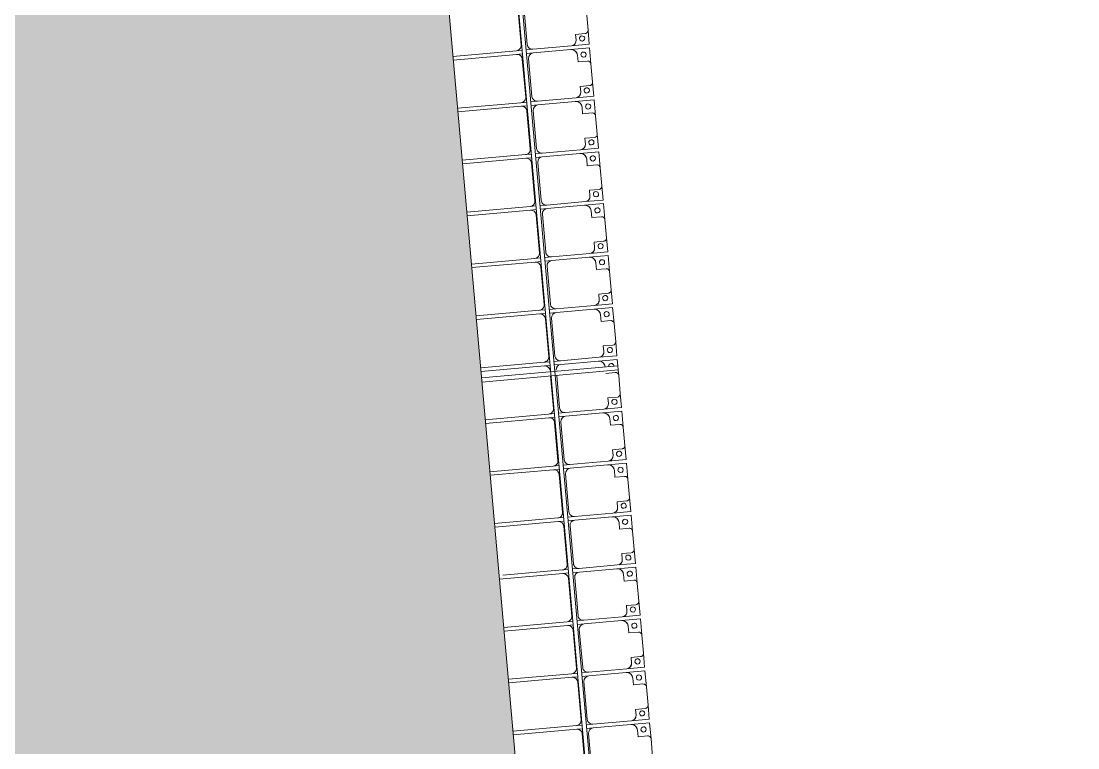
# Model space of a CAD drawing. Header units: millimetres. Extents: x -861324 to 439029, y -308065 to 694685.
# Drawn here: x -47413 to -37279, y 19296 to 26268 of the extents above; entities that cross this region are included whole.
import ezdxf

# ---------------------------------------------------------------- set-up
doc = ezdxf.new("R2010")
doc.units = ezdxf.units.MM
for name, color, linetype, lineweight in [('A-DETL-GENF', 92, 'Continuous', 9), ('A-DETL-THIN', 151, 'Continuous', 9), ('A-GENM', 13, 'Continuous', 9), ('S-BEAM', 12, 'Continuous', 9)]:
    doc.layers.add(name, color=color, linetype=linetype, lineweight=lineweight)

# ---------------------------------------------------------------- blocks, each defined once
blk = doc.blocks.new('Dầm C52 - Dầm C52-V99-BỐ TRÍ BÈ PIN HỒ BẢN MÒNG')
at = {"layer": 'S-BEAM', "color": 7}
for p, q in [((-87623, 20), (-39013, 20)), ((-39013, -20), (-87623, -20))]:
    blk.add_line(p, q, dxfattribs=at)
blk = doc.blocks.new('Dầm C52 - Hộp 40x60-15955-BỐ TRÍ BÈ PIN HỒ BẢN MÒNG')
at = {"layer": 'S-BEAM', "color": 7}
for p, q in [((18834, 20), (20146, 20)), ((20146, 20), (20146, -20)), ((20146, -20), (18834, -20))]:
    blk.add_line(p, q, dxfattribs=at)
blk = doc.blocks.new('Dải phao đi lại kèm đỡ invester - DẢI PHAO ĐI LẠI-17150-BỐ TRÍ BÈ PIN HỒ BẢN MÒNG')
at = {"layer": 'A-GENM', "color": 7}
for p, q in [((14588, 1312), (14412, 1312)), ((14618, 1190), (14618, 1282)), ((14882, 1282), (14882, 1190)), ((15088, 1312), (14912, 1312)), ((15118, 1190), (15118, 1282)), ((15382, 1282), (15382, 1190)), ((15588, 1312), (15412, 1312)), ((15618, 1190), (15618, 1282)), ((15882, 1282), (15882, 1190)), ((16088, 1312), (15912, 1312)), ((16118, 1190), (16118, 1282)), ((16382, 1282), (16382, 1190)), ((16588, 1312), (16412, 1312)), ((16618, 1190), (16618, 1282)), ((16882, 1282), (16882, 1190)), ((17088, 1312), (16912, 1312)), ((17118, 1190), (17118, 1282)), ((17382, 1282), (17382, 1190)), ((17588, 1312), (17412, 1312)), ((17618, 1190), (17618, 1282)), ((17882, 1282), (17882, 1190)), ((18088, 1312), (17912, 1312)), ((18118, 1190), (18118, 1282)), ((18382, 1282), (18382, 1190)), ((18588, 1312), (18412, 1312)), ((18618, 1190), (18618, 1282)), ((18882, 1282), (18882, 1190)), ((19088, 1312), (18912, 1312)), ((19118, 1190), (19118, 1282)), ((19382, 1282), (19382, 1190)), ((19588, 1312), (19412, 1312)), ((19618, 1190), (19618, 1282)), ((19882, 1282), (19882, 1190)), ((20088, 1312), (19912, 1312)), ((20118, 1190), (20118, 1282)), ((20382, 1282), (20382, 1190)), ((20588, 1312), (20412, 1312)), ((20618, 1190), (20618, 1282)), ((20882, 1282), (20882, 1190)), ((21088, 1312), (20912, 1312)), ((21118, 1190), (21118, 1282)), ((21382, 1282), (21382, 1190)), ((21588, 1312), (21412, 1312)), ((14673, 1190), (14618, 1190)), ((14723, 770), (14723, 1140)), ((14758, 1130), (14758, 770)), ((14882, 1190), (14818, 1190)), ((15173, 1190), (15118, 1190)), ((15223, 770), (15223, 1140)), ((15258, 1130), (15258, 770)), ((15382, 1190), (15318, 1190)), ((15673, 1190), (15618, 1190)), ((15723, 770), (15723, 1140)), ((15758, 1130), (15758, 770)), ((15882, 1190), (15818, 1190)), ((16173, 1190), (16118, 1190)), ((16223, 770), (16223, 1140)), ((16258, 1130), (16258, 770)), ((16382, 1190), (16318, 1190)), ((16673, 1190), (16618, 1190)), ((16723, 770), (16723, 1140)), ((16758, 1130), (16758, 770)), ((16882, 1190), (16818, 1190)), ((17173, 1190), (17118, 1190)), ((17223, 770), (17223, 1140)), ((17258, 1130), (17258, 770)), ((17382, 1190), (17318, 1190)), ((17673, 1190), (17618, 1190)), ((17723, 770), (17723, 1140)), ((17758, 1130), (17758, 770)), ((18173, 1190), (18118, 1190)), ((18223, 770), (18223, 1140)), ((18258, 1130), (18258, 770)), ((18382, 1190), (18318, 1190)), ((18673, 1190), (18618, 1190)), ((18723, 770), (18723, 1140)), ((18758, 1130), (18758, 770)), ((18882, 1190), (18818, 1190)), ((19173, 1190), (19118, 1190)), ((19223, 770), (19223, 1140)), ((19258, 1130), (19258, 770)), ((19382, 1190), (19318, 1190)), ((19673, 1190), (19618, 1190)), ((19723, 770), (19723, 1140)), ((19758, 1130), (19758, 770)), ((19882, 1190), (19818, 1190)), ((20173, 1190), (20118, 1190)), ((20223, 770), (20223, 1140)), ((20258, 1130), (20258, 770)), ((20382, 1190), (20318, 1190)), ((20673, 1190), (20618, 1190)), ((20723, 770), (20723, 1140)), ((20758, 1130), (20758, 770)), ((20882, 1190), (20818, 1190)), ((21173, 1190), (21118, 1190)), ((21223, 770), (21223, 1140)), ((21258, 1130), (21258, 770)), ((21382, 1190), (21318, 1190)), ((14308, 720), (14673, 720)), ((14723, 770), (14723, 705)), ((14758, 705), (14758, 770)), ((14808, 720), (15173, 720)), ((15223, 770), (15223, 705)), ((15258, 705), (15258, 770)), ((15308, 720), (15673, 720)), ((15723, 770), (15723, 705)), ((15758, 705), (15758, 770)), ((15808, 720), (16173, 720)), ((16223, 770), (16223, 705)), ((16258, 705), (16258, 770)), ((16308, 720), (16673, 720)), ((16723, 770), (16723, 705)), ((16758, 705), (16758, 770)), ((16808, 720), (17173, 720)), ((17223, 770), (17223, 705)), ((17258, 705), (17258, 770)), ((17308, 720), (17673, 720)), ((17723, 770), (17723, 705)), ((17758, 705), (17758, 770)), ((17860, 720), (18173, 720)), ((18223, 770), (18223, 705)), ((18258, 705), (18258, 770)), ((18308, 720), (18673, 720)), ((18723, 770), (18723, 705)), ((18758, 705), (18758, 770)), ((18808, 720), (19173, 720)), ((19223, 770), (19223, 705)), ((19258, 705), (19258, 770)), ((19308, 720), (19673, 720)), ((19723, 770), (19723, 705)), ((19758, 705), (19758, 770)), ((19808, 720), (20173, 720)), ((20223, 770), (20223, 705)), ((20258, 705), (20258, 770)), ((20308, 720), (20673, 720)), ((20723, 770), (20723, 705)), ((20758, 705), (20758, 770)), ((20808, 720), (21173, 720)), ((21223, 770), (21223, 705)), ((21258, 705), (21258, 770)), ((21308, 720), (21673, 720)), ((14673, 660), (14308, 660)), ((14723, 665), (14723, 610)), ((14723, 0), (14723, 610)), ((14758, 610), (14758, 665)), ((14758, 610), (14758, 0)), ((15173, 660), (14808, 660)), ((15223, 665), (15223, 610)), ((15223, 0), (15223, 610)), ((15258, 610), (15258, 665)), ((15258, 610), (15258, 0)), ((15673, 660), (15308, 660)), ((15723, 665), (15723, 610)), ((15723, 0), (15723, 610)), ((15758, 610), (15758, 665)), ((15758, 610), (15758, 0)), ((16173, 660), (15808, 660)), ((16223, 665), (16223, 610)), ((16223, 0), (16223, 610)), ((16258, 610), (16258, 665)), ((16258, 610), (16258, 0)), ((16673, 660), (16308, 660)), ((16723, 665), (16723, 610)), ((16723, 0), (16723, 610)), ((16758, 610), (16758, 665)), ((16758, 610), (16758, 0)), ((17173, 660), (16808, 660)), ((17223, 665), (17223, 610)), ((17223, 0), (17223, 610)), ((17258, 610), (17258, 665)), ((17258, 610), (17258, 0)), ((17673, 660), (17308, 660)), ((17723, 665), (17723, 610)), ((17723, 0), (17723, 610)), ((17758, 610), (17758, 665)), ((17758, 610), (17758, 0)), ((18173, 660), (17860, 660)), ((18223, 665), (18223, 610)), ((18223, 0), (18223, 610)), ((18258, 610), (18258, 665)), ((18258, 610), (18258, 0)), ((18673, 660), (18308, 660)), ((18723, 665), (18723, 610)), ((18723, 0), (18723, 610)), ((18758, 610), (18758, 665)), ((18758, 610), (18758, 0)), ((19173, 660), (18808, 660)), ((19223, 665), (19223, 610)), ((19223, 0), (19223, 610)), ((19258, 610), (19258, 665)), ((19258, 610), (19258, 0)), ((19673, 660), (19308, 660)), ((19723, 665), (19723, 610)), ((19723, 37), (19723, 610)), ((19758, 610), (19758, 665)), ((19758, 610), (19758, 0)), ((20173, 660), (19808, 660)), ((20223, 665), (20223, 610)), ((20223, 0), (20223, 610)), ((20258, 610), (20258, 665)), ((20258, 610), (20258, 0)), ((20673, 660), (20308, 660)), ((20723, 665), (20723, 610)), ((20723, 0), (20723, 610)), ((20758, 610), (20758, 665)), ((20758, 610), (20758, 0)), ((21173, 660), (20808, 660)), ((21223, 665), (21223, 610)), ((21223, 0), (21223, 610)), ((21258, 610), (21258, 665)), ((21258, 610), (21258, 0)), ((21673, 660), (21308, 660))]:
    blk.add_line(p, q, dxfattribs=at)
at = {"layer": 'A-GENM', "color": 9}
for p, q in [((14588, 1312), (14723, 1312)), ((14723, 1312), (14588, 1312)), ((14618, 1282), (14618, 1190)), ((14618, 1190), (14618, 1282)), ((14618, 1282), (14618, 1190)), ((14723, 1312), (14723, 1140)), ((14723, 1140), (14723, 1312)), ((14758, 1312), (14912, 1312)), ((14758, 1130), (14758, 1312)), ((14758, 1312), (14758, 1130)), ((14912, 1312), (14758, 1312)), ((14882, 1190), (14882, 1282)), ((14882, 1282), (14882, 1190)), ((14882, 1190), (14882, 1282)), ((15088, 1312), (15223, 1312)), ((15223, 1312), (15088, 1312)), ((15118, 1282), (15118, 1190)), ((15118, 1190), (15118, 1282)), ((15118, 1282), (15118, 1190)), ((15223, 1312), (15223, 1140)), ((15223, 1140), (15223, 1312)), ((15258, 1312), (15412, 1312)), ((15258, 1130), (15258, 1312)), ((15258, 1312), (15258, 1130)), ((15412, 1312), (15258, 1312)), ((15382, 1190), (15382, 1282)), ((15382, 1282), (15382, 1190)), ((15382, 1190), (15382, 1282)), ((15588, 1312), (15723, 1312)), ((15723, 1312), (15588, 1312)), ((15618, 1282), (15618, 1190)), ((15618, 1190), (15618, 1282)), ((15618, 1282), (15618, 1190)), ((15723, 1312), (15723, 1140)), ((15723, 1140), (15723, 1312)), ((15758, 1312), (15912, 1312)), ((15758, 1130), (15758, 1312)), ((15758, 1312), (15758, 1130)), ((15912, 1312), (15758, 1312)), ((15882, 1190), (15882, 1282)), ((15882, 1282), (15882, 1190)), ((15882, 1190), (15882, 1282)), ((16088, 1312), (16223, 1312)), ((16223, 1312), (16088, 1312)), ((16118, 1282), (16118, 1190)), ((16118, 1190), (16118, 1282)), ((16118, 1282), (16118, 1190)), ((16223, 1312), (16223, 1140)), ((16223, 1140), (16223, 1312)), ((16258, 1312), (16412, 1312)), ((16258, 1130), (16258, 1312)), ((16258, 1312), (16258, 1130)), ((16412, 1312), (16258, 1312)), ((16382, 1190), (16382, 1282)), ((16382, 1282), (16382, 1190)), ((16382, 1190), (16382, 1282)), ((16588, 1312), (16723, 1312)), ((16723, 1312), (16588, 1312)), ((16618, 1282), (16618, 1190)), ((16618, 1190), (16618, 1282)), ((16618, 1282), (16618, 1190)), ((16723, 1312), (16723, 1140)), ((16723, 1140), (16723, 1312)), ((16758, 1312), (16912, 1312)), ((16758, 1130), (16758, 1312)), ((16758, 1312), (16758, 1130)), ((16912, 1312), (16758, 1312)), ((16882, 1190), (16882, 1282)), ((16882, 1282), (16882, 1190)), ((16882, 1190), (16882, 1282)), ((17088, 1312), (17223, 1312)), ((17223, 1312), (17088, 1312)), ((17118, 1282), (17118, 1190)), ((17118, 1190), (17118, 1282)), ((17118, 1282), (17118, 1190)), ((17223, 1312), (17223, 1140)), ((17223, 1140), (17223, 1312)), ((17258, 1312), (17412, 1312)), ((17258, 1130), (17258, 1312)), ((17258, 1312), (17258, 1130)), ((17412, 1312), (17258, 1312)), ((17382, 1190), (17382, 1282)), ((17382, 1282), (17382, 1190)), ((17382, 1190), (17382, 1282)), ((17588, 1312), (17723, 1312)), ((17723, 1312), (17588, 1312)), ((17618, 1282), (17618, 1190)), ((17618, 1190), (17618, 1282)), ((17618, 1282), (17618, 1190)), ((17723, 1312), (17723, 1140)), ((17723, 1140), (17723, 1312)), ((17758, 1312), (17820, 1312)), ((17758, 1130), (17758, 1312)), ((17758, 1312), (17758, 1130)), ((17820, 1312), (17758, 1312)), ((17860, 1312), (17912, 1312)), ((17912, 1312), (17860, 1312)), ((17882, 1190), (17882, 1282)), ((17882, 1282), (17882, 1190)), ((17882, 1190), (17882, 1282)), ((18088, 1312), (18223, 1312)), ((18223, 1312), (18088, 1312)), ((18118, 1282), (18118, 1190)), ((18118, 1190), (18118, 1282)), ((18118, 1282), (18118, 1190)), ((18223, 1312), (18223, 1140)), ((18223, 1140), (18223, 1312)), ((18258, 1312), (18412, 1312)), ((18258, 1130), (18258, 1312)), ((18258, 1312), (18258, 1130)), ((18412, 1312), (18258, 1312)), ((18382, 1190), (18382, 1282)), ((18382, 1282), (18382, 1190)), ((18382, 1190), (18382, 1282)), ((18588, 1312), (18723, 1312)), ((18723, 1312), (18588, 1312)), ((18618, 1282), (18618, 1190)), ((18618, 1190), (18618, 1282)), ((18618, 1282), (18618, 1190)), ((18723, 1312), (18723, 1140)), ((18723, 1140), (18723, 1312)), ((18758, 1312), (18912, 1312)), ((18758, 1130), (18758, 1312)), ((18758, 1312), (18758, 1130)), ((18912, 1312), (18758, 1312)), ((18882, 1190), (18882, 1282)), ((18882, 1282), (18882, 1190)), ((18882, 1190), (18882, 1282)), ((19088, 1312), (19223, 1312)), ((19223, 1312), (19088, 1312)), ((19118, 1282), (19118, 1190)), ((19118, 1190), (19118, 1282)), ((19118, 1282), (19118, 1190)), ((19223, 1312), (19223, 1140)), ((19223, 1140), (19223, 1312)), ((19258, 1312), (19412, 1312)), ((19258, 1130), (19258, 1312)), ((19258, 1312), (19258, 1130)), ((19412, 1312), (19258, 1312)), ((19382, 1190), (19382, 1282)), ((19382, 1282), (19382, 1190)), ((19382, 1190), (19382, 1282)), ((19588, 1312), (19723, 1312)), ((19723, 1312), (19588, 1312)), ((19618, 1282), (19618, 1190)), ((19618, 1190), (19618, 1282)), ((19618, 1282), (19618, 1190)), ((19723, 1312), (19723, 1140)), ((19723, 1140), (19723, 1312)), ((19758, 1312), (19912, 1312)), ((19758, 1130), (19758, 1312)), ((19758, 1312), (19758, 1130)), ((19912, 1312), (19758, 1312)), ((19882, 1190), (19882, 1282)), ((19882, 1282), (19882, 1190)), ((19882, 1190), (19882, 1282)), ((20088, 1312), (20223, 1312)), ((20223, 1312), (20088, 1312)), ((20118, 1282), (20118, 1190)), ((20118, 1190), (20118, 1282)), ((20118, 1282), (20118, 1190)), ((20223, 1312), (20223, 1140)), ((20223, 1140), (20223, 1312)), ((20258, 1312), (20412, 1312)), ((20258, 1130), (20258, 1312)), ((20258, 1312), (20258, 1130)), ((20412, 1312), (20258, 1312)), ((20382, 1190), (20382, 1282)), ((20382, 1282), (20382, 1190)), ((20382, 1190), (20382, 1282)), ((20588, 1312), (20723, 1312)), ((20723, 1312), (20588, 1312)), ((20618, 1282), (20618, 1190)), ((20618, 1190), (20618, 1282)), ((20618, 1282), (20618, 1190)), ((20723, 1312), (20723, 1140)), ((20723, 1140), (20723, 1312)), ((20758, 1312), (20912, 1312)), ((20758, 1130), (20758, 1312)), ((20758, 1312), (20758, 1130)), ((20912, 1312), (20758, 1312)), ((20882, 1190), (20882, 1282)), ((20882, 1282), (20882, 1190)), ((20882, 1190), (20882, 1282)), ((21088, 1312), (21223, 1312)), ((21223, 1312), (21088, 1312)), ((21118, 1282), (21118, 1190)), ((21118, 1190), (21118, 1282)), ((21118, 1282), (21118, 1190)), ((21223, 1312), (21223, 1140)), ((21223, 1140), (21223, 1312)), ((21258, 1312), (21412, 1312)), ((21258, 1130), (21258, 1312)), ((21258, 1312), (21258, 1130)), ((21412, 1312), (21258, 1312)), ((21382, 1190), (21382, 1282)), ((21382, 1282), (21382, 1190)), ((21382, 1190), (21382, 1282)), ((14618, 1190), (14673, 1190)), ((14673, 1190), (14618, 1190)), ((14618, 1190), (14673, 1190)), ((14818, 1190), (14882, 1190)), ((14882, 1190), (14818, 1190)), ((14818, 1190), (14882, 1190)), ((15118, 1190), (15173, 1190)), ((15173, 1190), (15118, 1190)), ((15118, 1190), (15173, 1190)), ((15318, 1190), (15382, 1190)), ((15382, 1190), (15318, 1190)), ((15318, 1190), (15382, 1190)), ((15618, 1190), (15673, 1190)), ((15673, 1190), (15618, 1190)), ((15618, 1190), (15673, 1190)), ((15818, 1190), (15882, 1190)), ((15882, 1190), (15818, 1190)), ((15818, 1190), (15882, 1190)), ((16118, 1190), (16173, 1190)), ((16173, 1190), (16118, 1190)), ((16118, 1190), (16173, 1190)), ((16318, 1190), (16382, 1190)), ((16382, 1190), (16318, 1190)), ((16318, 1190), (16382, 1190)), ((16618, 1190), (16673, 1190)), ((16673, 1190), (16618, 1190)), ((16618, 1190), (16673, 1190)), ((16818, 1190), (16882, 1190)), ((16882, 1190), (16818, 1190)), ((16818, 1190), (16882, 1190)), ((17118, 1190), (17173, 1190)), ((17173, 1190), (17118, 1190)), ((17118, 1190), (17173, 1190)), ((17318, 1190), (17382, 1190)), ((17382, 1190), (17318, 1190)), ((17318, 1190), (17382, 1190)), ((17618, 1190), (17673, 1190)), ((17673, 1190), (17618, 1190)), ((17618, 1190), (17673, 1190)), ((18118, 1190), (18173, 1190)), ((18173, 1190), (18118, 1190)), ((18118, 1190), (18173, 1190)), ((18318, 1190), (18382, 1190)), ((18382, 1190), (18318, 1190)), ((18318, 1190), (18382, 1190)), ((18618, 1190), (18673, 1190)), ((18673, 1190), (18618, 1190)), ((18618, 1190), (18673, 1190)), ((18818, 1190), (18882, 1190)), ((18882, 1190), (18818, 1190)), ((18818, 1190), (18882, 1190)), ((19118, 1190), (19173, 1190)), ((19173, 1190), (19118, 1190)), ((19118, 1190), (19173, 1190)), ((19318, 1190), (19382, 1190)), ((19382, 1190), (19318, 1190)), ((19318, 1190), (19382, 1190)), ((19618, 1190), (19673, 1190)), ((19673, 1190), (19618, 1190)), ((19618, 1190), (19673, 1190)), ((19818, 1190), (19882, 1190)), ((19882, 1190), (19818, 1190)), ((19818, 1190), (19882, 1190)), ((20118, 1190), (20173, 1190)), ((20173, 1190), (20118, 1190)), ((20118, 1190), (20173, 1190)), ((20318, 1190), (20382, 1190)), ((20382, 1190), (20318, 1190)), ((20318, 1190), (20382, 1190)), ((20618, 1190), (20673, 1190)), ((20673, 1190), (20618, 1190)), ((20618, 1190), (20673, 1190)), ((20818, 1190), (20882, 1190)), ((20882, 1190), (20818, 1190)), ((20818, 1190), (20882, 1190)), ((21118, 1190), (21173, 1190)), ((21173, 1190), (21118, 1190)), ((21118, 1190), (21173, 1190)), ((21318, 1190), (21382, 1190)), ((21382, 1190), (21318, 1190)), ((21318, 1190), (21382, 1190)), ((14723, 770), (14723, 705)), ((14758, 705), (14758, 770)), ((15223, 770), (15223, 705)), ((15258, 705), (15258, 770)), ((15723, 770), (15723, 705)), ((15758, 705), (15758, 770)), ((16223, 770), (16223, 705)), ((16258, 705), (16258, 770)), ((16723, 770), (16723, 705)), ((16758, 705), (16758, 770)), ((17223, 770), (17223, 705)), ((17258, 705), (17258, 770)), ((17723, 770), (17723, 705)), ((17758, 705), (17758, 770)), ((18223, 770), (18223, 705)), ((18258, 705), (18258, 770)), ((18723, 770), (18723, 705)), ((18758, 705), (18758, 770)), ((19223, 770), (19223, 705)), ((19258, 705), (19258, 770)), ((19723, 770), (19723, 705)), ((19758, 705), (19758, 770)), ((20223, 770), (20223, 705)), ((20258, 705), (20258, 770)), ((20723, 770), (20723, 705)), ((20758, 705), (20758, 770)), ((21223, 770), (21223, 705)), ((21258, 705), (21258, 770)), ((14723, 665), (14723, 610)), ((14758, 610), (14758, 665)), ((15223, 665), (15223, 610)), ((15258, 610), (15258, 665)), ((15723, 665), (15723, 610)), ((15758, 610), (15758, 665)), ((16223, 665), (16223, 610)), ((16258, 610), (16258, 665)), ((16723, 665), (16723, 610)), ((16758, 610), (16758, 665)), ((17223, 665), (17223, 610)), ((17258, 610), (17258, 665)), ((17723, 665), (17723, 610)), ((17758, 610), (17758, 665)), ((18223, 665), (18223, 610)), ((18258, 610), (18258, 665)), ((18723, 665), (18723, 610)), ((18758, 610), (18758, 665)), ((19223, 665), (19223, 610)), ((19258, 610), (19258, 665)), ((19723, 665), (19723, 610)), ((19758, 610), (19758, 665)), ((20223, 665), (20223, 610)), ((20258, 610), (20258, 665)), ((20723, 665), (20723, 610)), ((20758, 610), (20758, 665)), ((21223, 665), (21223, 610)), ((21258, 610), (21258, 665))]:
    blk.add_line(p, q, dxfattribs=at)
at = {"layer": 'A-GENM', "color": 7}
for centre, radius, start, end in [((14588, 1282), 30, 360, 90), ((14912, 1282), 30, 90, 180), ((15088, 1282), 30, 360, 90), ((15412, 1282), 30, 90, 180), ((15588, 1282), 30, 360, 90), ((15912, 1282), 30, 90, 180), ((16088, 1282), 30, 360, 90), ((16412, 1282), 30, 90, 180), ((16588, 1282), 30, 360, 90), ((16912, 1282), 30, 90, 180), ((17088, 1282), 30, 360, 90), ((17412, 1282), 30, 90, 180), ((17588, 1282), 30, 360, 90), ((17912, 1282), 30, 90, 180), ((18088, 1282), 30, 360, 90), ((18412, 1282), 30, 90, 180), ((18588, 1282), 30, 360, 90), ((18912, 1282), 30, 90, 180), ((19088, 1282), 30, 360, 90), ((19412, 1282), 30, 90, 180), ((19588, 1282), 30, 360, 90), ((19912, 1282), 30, 90, 180), ((20088, 1282), 30, 360, 90), ((20412, 1282), 30, 90, 180), ((20588, 1282), 30, 360, 90), ((20912, 1282), 30, 90, 180), ((21088, 1282), 30, 360, 90), ((21412, 1282), 30, 90, 180), ((14673, 1140), 50, 0, 90), ((14818, 1130), 60, 90, 180), ((15173, 1140), 50, 0, 90), ((15318, 1130), 60, 90, 180), ((15673, 1140), 50, 0, 90), ((15818, 1130), 60, 90, 180), ((16173, 1140), 50, 0, 90), ((16318, 1130), 60, 90, 180), ((16673, 1140), 50, 0, 90), ((16818, 1130), 60, 90, 180), ((17173, 1140), 50, 0, 90), ((17318, 1130), 60, 90, 180), ((17673, 1140), 50, 0, 90), ((17818, 1130), 60, 90, 180), ((18173, 1140), 50, 0, 90), ((18318, 1130), 60, 90, 180), ((18673, 1140), 50, 0, 90), ((18818, 1130), 60, 90, 180), ((19173, 1140), 50, 0, 90), ((19318, 1130), 60, 90, 180), ((19673, 1140), 50, 0, 90), ((19818, 1130), 60, 90, 180), ((20173, 1140), 50, 0, 90), ((20318, 1130), 60, 90, 180), ((20673, 1140), 50, 0, 90), ((20818, 1130), 60, 90, 180), ((21173, 1140), 50, 0, 90), ((21318, 1130), 60, 90, 180), ((14673, 770), 50, 270, 0), ((14808, 770), 50, 180, 270), ((15173, 770), 50, 270, 0), ((15308, 770), 50, 180, 270), ((15673, 770), 50, 270, 0), ((15808, 770), 50, 180, 270), ((16173, 770), 50, 270, 0), ((16308, 770), 50, 180, 270), ((16673, 770), 50, 270, 0), ((16808, 770), 50, 180, 270), ((17173, 770), 50, 270, 360), ((17308, 770), 50, 180, 270), ((17673, 770), 50, 270, 0), ((17808, 770), 50, 180, 270), ((18173, 770), 50, 270, 0), ((18308, 770), 50, 180, 270), ((18673, 770), 50, 270, 0), ((18808, 770), 50, 180, 270), ((19173, 770), 50, 270, 0), ((19308, 770), 50, 180, 270), ((19673, 770), 50, 270, 0), ((19808, 770), 50, 180, 270), ((20173, 770), 50, 270, 0), ((20308, 770), 50, 180, 270), ((20673, 770), 50, 270, 0), ((20808, 770), 50, 180, 270), ((21173, 770), 50, 270, 0), ((21308, 770), 50, 180, 270), ((14673, 610), 50, 360, 90), ((14808, 610), 50, 90, 180), ((15173, 610), 50, 360, 90), ((15308, 610), 50, 90, 180), ((15673, 610), 50, 360, 90), ((15808, 610), 50, 90, 180), ((16173, 610), 50, 360, 90), ((16308, 610), 50, 90, 180), ((16673, 610), 50, 360, 90), ((16808, 610), 50, 90, 180), ((17173, 610), 50, 360, 90), ((17308, 610), 50, 90, 180), ((17673, 610), 50, 360, 90), ((17808, 610), 50, 90, 180), ((18173, 610), 50, 360, 90), ((18308, 610), 50, 90, 180), ((18673, 610), 50, 360, 90), ((18808, 610), 50, 90, 180), ((19173, 610), 50, 360, 90), ((19308, 610), 50, 90, 180), ((19673, 610), 50, 360, 90), ((19808, 610), 50, 90, 180), ((20173, 610), 50, 360, 90), ((20308, 610), 50, 90, 180), ((20673, 610), 50, 360, 90), ((20808, 610), 50, 90, 180), ((21173, 610), 50, 360, 90), ((21308, 610), 50, 90, 180)]:
    blk.add_arc(centre, radius, start, end, dxfattribs=at)
at = {"layer": 'A-GENM', "color": 9}
for centre, radius, start, end in [((14588, 1282), 30, 360, 60), ((14588, 1282), 30, 360, 60), ((14588, 1282), 30, 360, 60), ((14662, 1249), 25, 90, 270), ((14662, 1249), 25, 90, 270), ((14662, 1249), 25, 270, 90), ((14662, 1249), 25, 270, 90), ((14817, 1249), 25, 90, 270), ((14817, 1249), 25, 90, 270), ((14817, 1249), 25, 270, 90), ((14817, 1249), 25, 270, 90), ((14912, 1282), 30, 120, 180), ((14912, 1282), 30, 120, 180), ((14912, 1282), 30, 120, 180), ((15088, 1282), 30, 360, 60), ((15088, 1282), 30, 360, 60), ((15088, 1282), 30, 360, 60), ((15162, 1249), 25, 90, 270), ((15162, 1249), 25, 90, 270), ((15162, 1249), 25, 270, 90), ((15162, 1249), 25, 270, 90), ((15317, 1249), 25, 90, 270), ((15317, 1249), 25, 90, 270), ((15317, 1249), 25, 270, 90), ((15317, 1249), 25, 270, 90), ((15412, 1282), 30, 120, 180), ((15412, 1282), 30, 120, 180), ((15412, 1282), 30, 120, 180), ((15588, 1282), 30, 360, 60), ((15588, 1282), 30, 360, 60), ((15588, 1282), 30, 360, 60), ((15662, 1249), 25, 90, 270), ((15662, 1249), 25, 90, 270), ((15662, 1249), 25, 270, 90), ((15662, 1249), 25, 270, 90), ((15817, 1249), 25, 90, 270), ((15817, 1249), 25, 90, 270), ((15817, 1249), 25, 270, 90), ((15817, 1249), 25, 270, 90), ((15912, 1282), 30, 120, 180), ((15912, 1282), 30, 120, 180), ((15912, 1282), 30, 120, 180), ((16088, 1282), 30, 360, 60), ((16088, 1282), 30, 360, 60), ((16088, 1282), 30, 360, 60), ((16162, 1249), 25, 90, 270), ((16162, 1249), 25, 90, 270), ((16162, 1249), 25, 270, 90), ((16162, 1249), 25, 270, 90), ((16317, 1249), 25, 90, 270), ((16317, 1249), 25, 90, 270), ((16317, 1249), 25, 270, 90), ((16317, 1249), 25, 270, 90), ((16412, 1282), 30, 120, 180), ((16412, 1282), 30, 120, 180), ((16412, 1282), 30, 120, 180), ((16588, 1282), 30, 360, 60), ((16588, 1282), 30, 360, 60), ((16588, 1282), 30, 360, 60), ((16662, 1249), 25, 90, 270), ((16662, 1249), 25, 90, 270), ((16662, 1249), 25, 270, 90), ((16662, 1249), 25, 270, 90), ((16817, 1249), 25, 90, 270), ((16817, 1249), 25, 90, 270), ((16817, 1249), 25, 270, 90), ((16817, 1249), 25, 270, 90), ((16912, 1282), 30, 120, 180), ((16912, 1282), 30, 120, 180), ((16912, 1282), 30, 120, 180), ((17088, 1282), 30, 360, 60), ((17088, 1282), 30, 360, 60), ((17088, 1282), 30, 360, 60), ((17162, 1249), 25, 90, 270), ((17162, 1249), 25, 90, 270), ((17162, 1249), 25, 270, 90), ((17162, 1249), 25, 270, 90), ((17317, 1249), 25, 90, 270), ((17317, 1249), 25, 90, 270), ((17317, 1249), 25, 270, 90), ((17317, 1249), 25, 270, 90), ((17412, 1282), 30, 120, 180), ((17412, 1282), 30, 120, 180), ((17412, 1282), 30, 120, 180), ((17588, 1282), 30, 360, 60), ((17588, 1282), 30, 360, 60), ((17588, 1282), 30, 360, 60), ((17662, 1249), 25, 90, 270), ((17662, 1249), 25, 90, 270), ((17662, 1249), 25, 270, 90), ((17662, 1249), 25, 270, 90), ((17817, 1249), 25, 90, 270), ((17817, 1249), 25, 90, 270), ((17912, 1282), 30, 120, 180), ((17912, 1282), 30, 120, 180), ((17912, 1282), 30, 120, 180), ((18088, 1282), 30, 360, 60), ((18088, 1282), 30, 360, 60), ((18088, 1282), 30, 360, 60), ((18162, 1249), 25, 90, 270), ((18162, 1249), 25, 90, 270), ((18162, 1249), 25, 270, 90), ((18162, 1249), 25, 270, 90), ((18317, 1249), 25, 90, 270), ((18317, 1249), 25, 90, 270), ((18317, 1249), 25, 270, 90), ((18317, 1249), 25, 270, 90), ((18412, 1282), 30, 120, 180), ((18412, 1282), 30, 120, 180), ((18412, 1282), 30, 120, 180), ((18588, 1282), 30, 360, 60), ((18588, 1282), 30, 360, 60), ((18588, 1282), 30, 360, 60), ((18662, 1249), 25, 90, 270), ((18662, 1249), 25, 90, 270), ((18662, 1249), 25, 270, 90), ((18662, 1249), 25, 270, 90), ((18817, 1249), 25, 90, 270), ((18817, 1249), 25, 90, 270), ((18817, 1249), 25, 270, 90), ((18817, 1249), 25, 270, 90), ((18912, 1282), 30, 120, 180), ((18912, 1282), 30, 120, 180), ((18912, 1282), 30, 120, 180), ((19088, 1282), 30, 360, 60), ((19088, 1282), 30, 360, 60), ((19088, 1282), 30, 360, 60), ((19162, 1249), 25, 90, 270), ((19162, 1249), 25, 90, 270), ((19162, 1249), 25, 270, 90), ((19162, 1249), 25, 270, 90), ((19317, 1249), 25, 90, 270), ((19317, 1249), 25, 90, 270), ((19317, 1249), 25, 270, 90), ((19317, 1249), 25, 270, 90), ((19412, 1282), 30, 120, 180), ((19412, 1282), 30, 120, 180), ((19412, 1282), 30, 120, 180), ((19588, 1282), 30, 360, 60), ((19588, 1282), 30, 360, 60), ((19588, 1282), 30, 360, 60), ((19662, 1249), 25, 90, 270), ((19662, 1249), 25, 90, 270), ((19662, 1249), 25, 270, 90), ((19662, 1249), 25, 270, 90), ((19817, 1249), 25, 90, 270), ((19817, 1249), 25, 90, 270), ((19817, 1249), 25, 270, 90), ((19817, 1249), 25, 270, 90), ((19912, 1282), 30, 120, 180), ((19912, 1282), 30, 120, 180), ((19912, 1282), 30, 120, 180), ((20088, 1282), 30, 360, 60), ((20088, 1282), 30, 360, 60), ((20088, 1282), 30, 360, 60), ((20162, 1249), 25, 90, 270), ((20162, 1249), 25, 90, 270), ((20162, 1249), 25, 270, 90), ((20162, 1249), 25, 270, 90), ((20317, 1249), 25, 90, 270), ((20317, 1249), 25, 90, 270), ((20317, 1249), 25, 270, 90), ((20317, 1249), 25, 270, 90), ((20412, 1282), 30, 120, 180), ((20412, 1282), 30, 120, 180), ((20412, 1282), 30, 120, 180), ((20588, 1282), 30, 360, 60), ((20588, 1282), 30, 360, 60), ((20588, 1282), 30, 360, 60), ((20662, 1249), 25, 90, 270), ((20662, 1249), 25, 90, 270), ((20662, 1249), 25, 270, 90), ((20662, 1249), 25, 270, 90), ((20817, 1249), 25, 90, 270), ((20817, 1249), 25, 90, 270), ((20817, 1249), 25, 270, 90), ((20817, 1249), 25, 270, 90), ((20912, 1282), 30, 120, 180), ((20912, 1282), 30, 120, 180), ((20912, 1282), 30, 120, 180), ((21088, 1282), 30, 360, 60), ((21088, 1282), 30, 360, 60), ((21088, 1282), 30, 360, 60), ((21162, 1249), 25, 90, 270), ((21162, 1249), 25, 90, 270), ((21162, 1249), 25, 270, 90), ((21162, 1249), 25, 270, 90), ((21317, 1249), 25, 90, 270), ((21317, 1249), 25, 90, 270), ((21317, 1249), 25, 270, 90), ((21317, 1249), 25, 270, 90), ((21412, 1282), 30, 120, 180), ((21412, 1282), 30, 120, 180), ((21412, 1282), 30, 120, 180), ((14673, 1140), 50, 15, 90), ((14673, 1140), 50, 15, 90), ((14673, 1140), 50, 15, 90), ((14818, 1130), 60, 90, 165), ((14818, 1130), 60, 90, 165), ((14818, 1130), 60, 90, 165), ((15173, 1140), 50, 15, 90), ((15173, 1140), 50, 15, 90), ((15173, 1140), 50, 15, 90), ((15318, 1130), 60, 90, 165), ((15318, 1130), 60, 90, 165), ((15318, 1130), 60, 90, 165), ((15673, 1140), 50, 15, 90), ((15673, 1140), 50, 15, 90), ((15673, 1140), 50, 15, 90), ((15818, 1130), 60, 90, 165), ((15818, 1130), 60, 90, 165), ((15818, 1130), 60, 90, 165), ((16173, 1140), 50, 15, 90), ((16173, 1140), 50, 15, 90), ((16173, 1140), 50, 15, 90), ((16318, 1130), 60, 90, 165), ((16318, 1130), 60, 90, 165), ((16318, 1130), 60, 90, 165), ((16673, 1140), 50, 15, 90), ((16673, 1140), 50, 15, 90), ((16673, 1140), 50, 15, 90), ((16818, 1130), 60, 90, 165), ((16818, 1130), 60, 90, 165), ((16818, 1130), 60, 90, 165), ((17173, 1140), 50, 15, 90), ((17173, 1140), 50, 15, 90), ((17173, 1140), 50, 15, 90), ((17318, 1130), 60, 90, 165), ((17318, 1130), 60, 90, 165), ((17318, 1130), 60, 90, 165), ((17673, 1140), 50, 15, 90), ((17673, 1140), 50, 15, 90), ((17673, 1140), 50, 15, 90), ((17818, 1130), 60, 90, 165), ((17818, 1130), 60, 90, 165), ((17818, 1130), 60, 90, 165), ((18173, 1140), 50, 15, 90), ((18173, 1140), 50, 15, 90), ((18173, 1140), 50, 15, 90), ((18318, 1130), 60, 90, 165), ((18318, 1130), 60, 90, 165), ((18318, 1130), 60, 90, 165), ((18673, 1140), 50, 15, 90), ((18673, 1140), 50, 15, 90), ((18673, 1140), 50, 15, 90), ((18818, 1130), 60, 90, 165), ((18818, 1130), 60, 90, 165), ((18818, 1130), 60, 90, 165), ((19173, 1140), 50, 15, 90), ((19173, 1140), 50, 15, 90), ((19173, 1140), 50, 15, 90), ((19318, 1130), 60, 90, 165), ((19318, 1130), 60, 90, 165), ((19318, 1130), 60, 90, 165), ((19673, 1140), 50, 15, 90), ((19673, 1140), 50, 15, 90), ((19673, 1140), 50, 15, 90), ((19818, 1130), 60, 90, 165), ((19818, 1130), 60, 90, 165), ((19818, 1130), 60, 90, 165), ((20173, 1140), 50, 15, 90), ((20173, 1140), 50, 15, 90), ((20173, 1140), 50, 15, 90), ((20318, 1130), 60, 90, 165), ((20318, 1130), 60, 90, 165), ((20318, 1130), 60, 90, 165), ((20673, 1140), 50, 15, 90), ((20673, 1140), 50, 15, 90), ((20673, 1140), 50, 15, 90), ((20818, 1130), 60, 90, 165), ((20818, 1130), 60, 90, 165), ((20818, 1130), 60, 90, 165), ((21173, 1140), 50, 15, 90), ((21173, 1140), 50, 15, 90), ((21173, 1140), 50, 15, 90), ((21318, 1130), 60, 90, 165), ((21318, 1130), 60, 90, 165), ((21318, 1130), 60, 90, 165)]:
    blk.add_arc(centre, radius, start, end, dxfattribs=at)
blk = doc.blocks.new('HOBANMONG_BEPIN 4_rvt-1-BỐ TRÍ BÈ PIN HỒ BẢN MÒNG')
at = {"layer": 'A-GENM', "lineweight": 9, "rotation": 275.0793457303301}
blk.add_blockref('Dải phao đi lại kèm đỡ invester - DẢI PHAO ĐI LẠI-17150-BỐ TRÍ BÈ PIN HỒ BẢN MÒNG', (-44575, 40595), dxfattribs=at)
at = {"layer": 'S-BEAM', "lineweight": 9}
for name, p, rotation in [('Dầm C52 - Dầm C52-V99-BỐ TRÍ BÈ PIN HỒ BẢN MÒNG', (-47391, 80014), 95.07934573032993), ('Dầm C52 - Hộp 40x60-15955-BỐ TRÍ BÈ PIN HỒ BẢN MÒNG', (-61756, 21158), 5.079345730330104)]:
    blk.add_blockref(name, p, dxfattribs=dict(at, rotation=rotation))

msp = doc.modelspace()

# ---------------------------------------------------------------- hatches: boundary and pattern name
at = {"layer": 'A-DETL-GENF'}
msp.add_hatch(color=8, dxfattribs=at).paths.add_polyline_path([(-77890, -10053), (-40370, -6718), (-44620, 41093), (-10168, 44155), (-21324, 169661), (-93296, 163263), (-77965, -9210)])

# ---------------------------------------------------------------- linework, layer by layer
at = {"layer": 'A-DETL-THIN'}
msp.add_line((-40370, -6718), (-44620, 41093), dxfattribs=at)

# ---------------------------------------------------------------- block references
at = {"lineweight": 5}
msp.add_blockref('HOBANMONG_BEPIN 4_rvt-1-BỐ TRÍ BÈ PIN HỒ BẢN MÒNG', (0, 0), dxfattribs=at)

doc.saveas('drawing.dxf')
